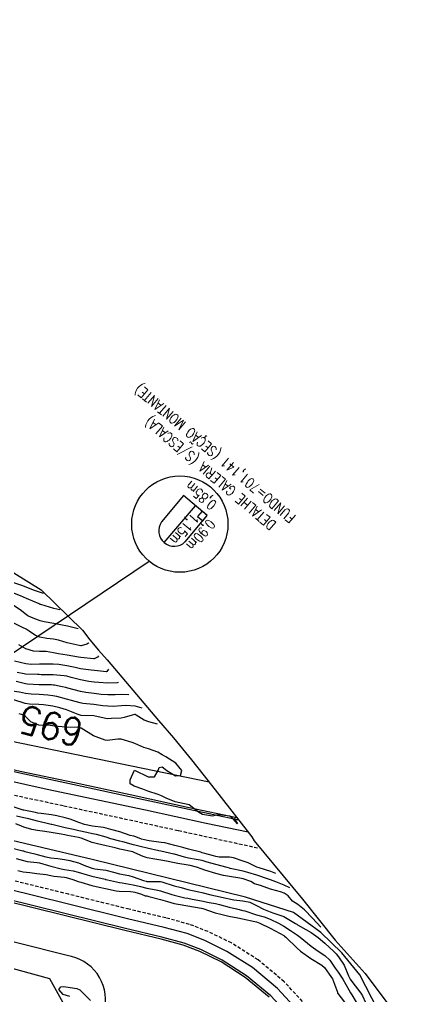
# Model space of a CAD drawing. Header units: metres. Extents: x 292545 to 299085, y 7450245 to 7463078.
# Drawn here: x 298116.3 to 298173.6, y 7452169.2 to 7452311.1 of the extents above; entities that cross this region are included whole.
import ezdxf
from ezdxf.enums import TextEntityAlignment as Align

# ---------------------------------------------------------------- set-up
doc = ezdxf.new("R2010")
doc.units = ezdxf.units.M
doc.linetypes.add('CONTINUO', pattern=[0])
doc.linetypes.add('DASHED', pattern=[0.75, 0.5, -0.25])
for name, color, linetype in [('Area', 45, 'Continuous'), ('Canteiro', 45, 'DASHED'), ('Ciclovia', 45, 'Continuous'), ('Cotas', 45, 'Continuous'), ('Curvas de Nivel 1m', 11, 'Continuous'), ('Curvas de Nivel 5m', 15, 'Continuous'), ('Edificações', 30, 'Continuous'), ('GALERIA', 45, 'Continuous'), ('Hidrografia', 140, 'Continuous'), ('TEXTO', 45, 'Continuous'), ('Vias Primárias', 230, 'Continuous')]:
    doc.layers.add(name, color=color, linetype=linetype)
doc.styles.add('ROMANS', font='romans', dxfattribs={"height": 0.2})
doc.styles.add('Style-STANDARD', font='STANDARD.shx')

# ---------------------------------------------------------------- blocks, each defined once
blk = doc.blocks.new('D1C63FD14E5D4E7E18D0EC')
at = {"layer": 'GALERIA', "color": 3, "linetype": 'CONTINUO'}
blk.add_polyline3d([(0.76, -2.59, 0), (3.99, 1.23, 0), (0.56, 4.14, 0), (-2.68, 0.32, 0)], dxfattribs=at)
at = {"layer": 'GALERIA', "color": 1, "linetype": 'CONTINUO'}
blk.add_polyline3d([(-2.27, -2.68, 0), (2.27, 2.68, 0)], dxfattribs=at)
at = {"layer": 'GALERIA', "color": 3, "linetype": 'CONTINUO'}
blk.add_polyline3d([(3.99, 1.23, 0), (3.23, 1.87, 0), (2.58, 1.11, 0), (3.34, 0.46, 0), (3.99, 1.23, 0)], close=True, dxfattribs=at)
at = {"layer": 'GALERIA', "color": 1, "linetype": 'CONTINUO'}
blk.add_circle((0, 0), 7, dxfattribs=at)
at = {"layer": 'GALERIA', "color": 3, "linetype": 'CONTINUO'}
blk.add_arc((-0.81, -0.96), 2.26, 145.5982, 313.829, dxfattribs=at)
at = {"layer": 'GALERIA', "color": 2, "style": 'ROMANS', "width": 0.8}
for s, rotation, p in [('FUNDO=701,141 (SEÇÃO MONTANTE)', 139.7136, (16.97, 1.19)), ('DETALHE GALERIA (S/ESCALA)', 139.7136, (14.12, 0.16)), ('0,85m', 139.7136, (5.5, 3.06)), ('1,15m', 229.7136, (1.81, 1.71)), ('0,90m', 229.7136, (4.15, 0.88))]:
    blk.add_text(s, height=1.5, rotation=rotation, dxfattribs=at).set_placement(p)

msp = doc.modelspace()

# ---------------------------------------------------------------- linework, layer by layer
at = {"layer": 'Area'}
msp.add_polyline3d([(298115.48, 7452230.75, 712.06), (298119.48, 7452228.25, 702.88), (298125.49, 7452222.42, 730.06), (298126.52, 7452220.97, 711.24), (298127.78, 7452219.47, 719.35), (298129.08, 7452218.09, 707.48), (298136.53, 7452209.27, 695.13), (298138.73, 7452206.73, 694.98), (298141.35, 7452203.53, 695.17), (298142.98, 7452201.45, 695.18), (298145.33, 7452198.52, 695.16), (298150.09, 7452192.36, 694.76), (298150.47, 7452191.77, 694.63), (298157.46, 7452183.29, 692.21), (298162.24, 7452177.36, 708.45), (298166.62, 7452172.51, 707.52), (298173.63, 7452163.12, 691.88)], dxfattribs=at)
at = {"layer": 'Canteiro'}
for points in [[(298017.33, 7452239.79), (298022.59, 7452236.17), (298027.81, 7452232.61), (298033.14, 7452228.93), (298038.32, 7452225.39), (298043.21, 7452222.03), (298048.66, 7452218.55), (298053.51, 7452215.8), (298059, 7452213.21), (298065.27, 7452210.78), (298071.41, 7452208.62), (298076.36, 7452207.01), (298083.94, 7452205.27), (298091.97, 7452203.56), (298100.03, 7452201.79), (298108.9, 7452199.89), (298114.84, 7452198.57), (298122.75, 7452196.89), (298130.82, 7452195.15), (298139.45, 7452193.28), (298150.92, 7452190.77)], [(298158.5, 7452167.34), (298154.83, 7452171.3), (298151.01, 7452174.47), (298147.14, 7452176.94), (298143.75, 7452178.59), (298141.05, 7452179.64), (298137.6, 7452180.58), (298132.27, 7452181.83), (298123.46, 7452184.02), (298114.62, 7452186.19)]]:
    msp.add_lwpolyline(points, dxfattribs=at)
at = {"layer": 'Ciclovia'}
for points, elevation in [([(298149.57, 7452193.03), (298143.47, 7452194.32), (298134.66, 7452196.23), (298120.31, 7452199.26), (298107.72, 7452202.05), (298093.3, 7452205.18), (298082.04, 7452207.65), (298073.39, 7452209.9), (298063.55, 7452213.57), (298055.39, 7452216.95), (298050.77, 7452219.34), (298042.49, 7452224.67), (298034.52, 7452230.04), (298026.54, 7452235.51), (298020.7, 7452239.64), (298012.67, 7452245.09), (297998.08, 7452255.19), (297982.78, 7452265.89), (297959.91, 7452281.58), (297943.62, 7452292.51), (297936.44, 7452295.23), (297919.08, 7452307.28)], 694.8), ([(298148.2, 7452194.8), (298140.95, 7452196.33), (298132.33, 7452198.2), (298124.25, 7452199.94), (298116.34, 7452201.63), (298110.4, 7452202.95), (298101.54, 7452204.85), (298093.47, 7452206.61), (298085.44, 7452208.32), (298077.83, 7452210.08), (298072.84, 7452211.69), (298066.69, 7452213.86), (298060.4, 7452216.3), (298054.86, 7452218.91), (298049.98, 7452221.68), (298044.51, 7452225.17), (298039.61, 7452228.54), (298034.43, 7452232.08), (298029.1, 7452235.76), (298023.88, 7452239.31), (298018.62, 7452242.94)], 694.92)]:
    msp.add_lwpolyline(points, dxfattribs=dict(at, elevation=elevation))
for points in [[(298157.4, 7452166.48), (298153.84, 7452170.32), (298150.19, 7452173.35), (298146.48, 7452175.71), (298143.25, 7452177.29), (298140.69, 7452178.29), (298137.36, 7452179.2), (298132.04, 7452180.44), (298123.23, 7452182.63), (298114.39, 7452184.8)], [(298156.31, 7452165.53), (298152.85, 7452169.27), (298149.34, 7452172.18), (298145.78, 7452174.45), (298142.67, 7452175.97), (298140.24, 7452176.92), (298137, 7452177.8), (298131.71, 7452179.04), (298122.88, 7452181.23), (298114.05, 7452183.41)]]:
    msp.add_lwpolyline(points, dxfattribs=at)
at = {"layer": 'Curvas de Nivel 1m', "flags": 128}
for points, elevation in [([(298122.15, 7452225.34), (298121.31, 7452225.57), (298119.41, 7452226.12), (298119.31, 7452226.15), (298119.26, 7452226.17), (298119.17, 7452226.22), (298117.32, 7452227.01), (298116.44, 7452227.37), (298115.34, 7452227.82)], 704), ([(298124.82, 7452222.6), (298123.27, 7452222.97), (298122.28, 7452223.18), (298121.28, 7452223.36), (298119.88, 7452223.62), (298119.29, 7452223.77), (298118.03, 7452224.24), (298117.53, 7452224.48), (298117.3, 7452224.64), (298116.4, 7452225.35), (298115.31, 7452226.07)], 703), ([(298126.41, 7452220.57), (298126.34, 7452220.49), (298126.12, 7452220.38), (298125.27, 7452220.12), (298125.24, 7452220.12), (298125, 7452220.15), (298123.25, 7452220.57), (298122, 7452220.94), (298121.25, 7452221.08), (298120.26, 7452221.2), (298119.25, 7452221.38), (298118.64, 7452221.61), (298117.69, 7452222.24), (298117.27, 7452222.52), (298116.75, 7452222.78), (298115.28, 7452223.49)], 702), ([(298127.82, 7452218.65), (298127.66, 7452218.46), (298127.17, 7452218.24), (298127.12, 7452218.24), (298125.23, 7452218.43), (298124.89, 7452218.49), (298123.23, 7452218.77), (298122, 7452218.96), (298121.23, 7452219.1), (298120.17, 7452219.28), (298119.23, 7452219.31), (298118.36, 7452219.36), (298117.24, 7452219.69), (298116.87, 7452219.88), (298116.2, 7452220.26)], 701), ([(298130.64, 7452214.81), (298130.53, 7452214.74), (298129.18, 7452214.68), (298127.84, 7452214.78), (298127.18, 7452214.85), (298126.37, 7452214.95), (298125.18, 7452215.16), (298123.84, 7452215.51), (298123.19, 7452215.69), (298122.78, 7452215.77), (298121.19, 7452215.9), (298119.47, 7452215.93), (298119.19, 7452215.94), (298118.91, 7452215.95), (298117.19, 7452216.02), (298116.98, 7452216.04), (298115.98, 7452216.26)], 699), ([(298132.21, 7452213.02), (298131.16, 7452213.03), (298130.24, 7452213.01), (298129.16, 7452213), (298128.21, 7452213.06), (298127.16, 7452213.19), (298125.96, 7452213.34), (298125.16, 7452213.49), (298123.35, 7452213.98), (298123.17, 7452214.04), (298123.07, 7452214.06), (298122.5, 7452214.18), (298121.38, 7452214.4), (298121.18, 7452214.42), (298120.95, 7452214.43), (298119.18, 7452214.46), (298117.48, 7452214.55), (298117.18, 7452214.6), (298115.83, 7452214.92)], 698), ([(298134.13, 7452211.05), (298133.14, 7452211.36), (298131.75, 7452211.46), (298131.14, 7452211.42), (298129.91, 7452211.32), (298129.14, 7452211.33), (298128.45, 7452211.42), (298127.14, 7452211.6), (298125.53, 7452211.76), (298125.14, 7452211.82), (298123.85, 7452212.16), (298123.15, 7452212.37), (298121.74, 7452212.77), (298121.16, 7452212.87), (298120.44, 7452212.93), (298119.16, 7452213.03), (298118.01, 7452213.08), (298117.16, 7452213.18), (298116.31, 7452213.4), (298115.17, 7452213.54)], 697), ([(298136.38, 7452208.74), (298135.11, 7452209.1), (298134.42, 7452209.34), (298133.29, 7452210.06), (298133.12, 7452210.14), (298133.04, 7452210.15), (298132.71, 7452210.06), (298131.51, 7452209.69), (298131.12, 7452209.62), (298129.68, 7452209.54), (298129.12, 7452209.53), (298128.62, 7452209.61), (298127.12, 7452209.94), (298125.26, 7452210.01), (298125.12, 7452210.04), (298124.85, 7452210.15), (298123.13, 7452210.84), (298122.19, 7452211.13), (298121.14, 7452211.35), (298119.82, 7452211.54), (298119.14, 7452211.58), (298117.77, 7452211.62), (298117.15, 7452211.73), (298115.5, 7452212.27)], 696), ([(298153.62, 7452187.04), (298152.86, 7452187.32), (298151.17, 7452187.84), (298150.86, 7452187.96), (298149.59, 7452188.58), (298148.87, 7452188.83), (298147.43, 7452189.33), (298146.88, 7452189.43), (298145.37, 7452189.41), (298144.88, 7452189.49), (298144.54, 7452189.58), (298143.27, 7452189.93), (298142.88, 7452190.06), (298142.71, 7452190.11), (298140.89, 7452190.58), (298140.07, 7452190.8), (298138.9, 7452191.12), (298137.44, 7452191.47), (298136.91, 7452191.56), (298135.15, 7452191.79), (298134.91, 7452191.83), (298134.06, 7452192.04), (298133.21, 7452192.35), (298132.92, 7452192.44), (298132.4, 7452192.58), (298130.92, 7452193.08), (298129.57, 7452193.45), (298128.93, 7452193.62), (298128.53, 7452193.71), (298126.93, 7452193.91), (298125.78, 7452194.14), (298124.94, 7452194.45), (298123.7, 7452194.93), (298122.94, 7452195.12), (298121.73, 7452195.41), (298120.95, 7452195.57), (298119.44, 7452195.73), (298118.95, 7452195.81), (298118.61, 7452195.89), (298116.95, 7452196.22), (298116.83, 7452196.25), (298114.97, 7452196.87)], 694), ([(298155.66, 7452184.95), (298154.83, 7452185.32), (298153.62, 7452185.81), (298152.84, 7452186.11), (298152.41, 7452186.26), (298150.85, 7452186.77), (298149.52, 7452187.2), (298148.86, 7452187.37), (298146.97, 7452187.78), (298146.86, 7452187.81), (298146.52, 7452187.89), (298144.87, 7452188.34), (298143.63, 7452188.69), (298142.87, 7452188.9), (298142.01, 7452189.09), (298140.88, 7452189.28), (298140.31, 7452189.4), (298138.88, 7452189.82), (298138.75, 7452189.86), (298138.14, 7452190), (298136.89, 7452190.28), (298136.56, 7452190.34), (298134.89, 7452190.7), (298134.04, 7452190.9), (298132.9, 7452191.19), (298131.36, 7452191.62), (298130.91, 7452191.74), (298129.59, 7452192.09), (298128.91, 7452192.29), (298127.49, 7452192.69), (298126.92, 7452192.8), (298126.09, 7452192.97), (298124.92, 7452193.25), (298124.17, 7452193.41), (298122.93, 7452193.67), (298120.99, 7452194.14), (298120.93, 7452194.16), (298120.71, 7452194.2), (298118.94, 7452194.63), (298117.66, 7452194.96), (298116.94, 7452195.13), (298115.85, 7452195.36)], 693), ([(298160.13, 7452179.23), (298158.93, 7452180.52), (298157.79, 7452181.75), (298156.8, 7452182.54), (298156.05, 7452183.02), (298155.38, 7452183.79), (298154.82, 7452184.17), (298154.26, 7452184.36), (298152.82, 7452184.78), (298151.36, 7452185.3), (298150.83, 7452185.43), (298150.51, 7452185.52), (298149.94, 7452185.85), (298148.84, 7452186.25), (298148.36, 7452186.35), (298146.84, 7452186.6), (298145.99, 7452186.76), (298144.85, 7452187.03), (298143.27, 7452187.52), (298142.86, 7452187.66), (298142.05, 7452187.95), (298141.12, 7452188.21), (298140.87, 7452188.26), (298139.36, 7452188.47), (298138.87, 7452188.57), (298137.71, 7452188.84), (298136.87, 7452188.99), (298135.98, 7452189.12), (298134.88, 7452189.32), (298134.31, 7452189.48), (298133.1, 7452190.06), (298132.88, 7452190.13), (298132.79, 7452190.16), (298130.89, 7452190.59), (298130.23, 7452190.75), (298128.9, 7452191.06), (298127.66, 7452191.36), (298126.9, 7452191.56), (298125.27, 7452192.15), (298124.91, 7452192.25), (298123.3, 7452192.56), (298122.92, 7452192.63), (298122.36, 7452192.75), (298120.92, 7452192.99), (298119.99, 7452193.14), (298118.92, 7452193.28), (298118.11, 7452193.42), (298116.93, 7452193.78), (298116.59, 7452193.91), (298115.76, 7452194.26)], 692), ([(298114.89, 7452190.79), (298116.8, 7452190.33), (298116.88, 7452190.31), (298117.09, 7452190.25), (298118.52, 7452189.87), (298118.88, 7452189.78), (298120.12, 7452189.45), (298120.87, 7452189.31), (298121.89, 7452189.2), (298122.87, 7452189.06), (298123.62, 7452188.92), (298124.87, 7452188.57), (298125.91, 7452188.14), (298126.86, 7452187.79), (298127.28, 7452187.7), (298128.86, 7452187.5), (298129.99, 7452187.23), (298130.85, 7452187), (298132.19, 7452186.72), (298132.84, 7452186.57), (298134.34, 7452186.04), (298134.72, 7452185.92), (298134.83, 7452185.89), (298134.99, 7452185.87), (298136.83, 7452185.85), (298137.03, 7452185.81), (298138.83, 7452185.26), (298139.84, 7452184.99), (298140.82, 7452184.73), (298142.38, 7452184.39), (298142.82, 7452184.29), (298144.16, 7452183.93), (298144.81, 7452183.78), (298146.38, 7452183.47), (298146.81, 7452183.36), (298147.47, 7452183.22), (298148.8, 7452183.07), (298149.83, 7452182.88), (298150.8, 7452182.37), (298151.79, 7452181.83), (298152.79, 7452181.46), (298153.3, 7452181.29), (298154.78, 7452180.76), (298156.46, 7452179.77), (298156.64, 7452179.65), (298156.76, 7452179.58), (298157.21, 7452179.31), (298158.75, 7452178.48), (298159.78, 7452177.74), (298160.73, 7452176.93), (298162.05, 7452175.71), (298162.36, 7452175.36), (298162.71, 7452174.93), (298163.56, 7452173.69), (298164.19, 7452172.17), (298164.44, 7452171.68), (298164.67, 7452171.34), (298165.99, 7452169.66), (298166.23, 7452169.24), (298166.63, 7452168.3)], 692), ([(298115.84, 7452189.23), (298116.87, 7452188.9), (298117.41, 7452188.78), (298118.87, 7452188.64), (298119.22, 7452188.57), (298120.5, 7452188.2), (298120.86, 7452188.1), (298122.39, 7452187.71), (298122.86, 7452187.63), (298124.11, 7452187.41), (298124.85, 7452187.23), (298126.14, 7452186.85), (298126.85, 7452186.65), (298128.76, 7452186.19), (298128.84, 7452186.17), (298128.9, 7452186.16), (298129.12, 7452186.11), (298130.84, 7452185.73), (298131.25, 7452185.66), (298132.83, 7452185.37), (298133.9, 7452185.12), (298134.82, 7452184.91), (298136.18, 7452184.66), (298136.82, 7452184.52), (298138.45, 7452183.99), (298138.81, 7452183.87), (298140.35, 7452183.51), (298140.81, 7452183.43), (298141.44, 7452183.32), (298142.8, 7452183.05), (298143.89, 7452182.84), (298144.8, 7452182.66), (298145.41, 7452182.53), (298146.8, 7452182.16), (298147.89, 7452181.88), (298148.79, 7452181.67), (298149.07, 7452181.59), (298150.78, 7452181.04), (298151.89, 7452180.72), (298152.77, 7452180.41), (298154.01, 7452179.81), (298154.76, 7452179.37), (298155.73, 7452178.77), (298156.75, 7452178.08), (298157.15, 7452177.77), (298158.72, 7452176.49), (298159.77, 7452175.74), (298160.71, 7452175.12), (298161.44, 7452174.45), (298161.95, 7452173.71), (298162.24, 7452173.26), (298162.68, 7452172.7), (298163.35, 7452171.69), (298164.23, 7452170.11), (298164.45, 7452169.68), (298164.64, 7452169.38), (298165.3, 7452168.34)], 693), ([(298116.06, 7452187.46), (298116.85, 7452187.26), (298117.79, 7452187.17), (298118.85, 7452187.05), (298120.17, 7452186.89), (298120.85, 7452186.72), (298121.28, 7452186.63), (298122.85, 7452186.48), (298123.11, 7452186.44), (298124.07, 7452186.16), (298124.84, 7452185.89), (298125.23, 7452185.76), (298126.83, 7452185.28), (298127.9, 7452185.05), (298128.82, 7452184.87), (298130.39, 7452184.52), (298130.82, 7452184.47), (298132.45, 7452184.43), (298132.82, 7452184.39), (298133.08, 7452184.32), (298134.05, 7452184.04), (298134.59, 7452183.81), (298134.81, 7452183.77), (298135.13, 7452183.71), (298136.81, 7452183.24), (298137.83, 7452182.97), (298138.8, 7452182.69), (298139.38, 7452182.56), (298140.8, 7452182.34), (298142.74, 7452181.99), (298142.79, 7452181.98), (298142.96, 7452181.94), (298144.78, 7452181.32), (298145.58, 7452181.11), (298146.78, 7452180.82), (298148.07, 7452180.58), (298148.77, 7452180.45), (298150.53, 7452180.08), (298150.77, 7452180.02), (298151.27, 7452179.83), (298152.76, 7452179.1), (298154.22, 7452178.33), (298154.75, 7452178.02), (298154.88, 7452177.93), (298155.05, 7452177.8), (298156.72, 7452176.2), (298157.21, 7452175.76), (298158.7, 7452174.67), (298160.28, 7452173.73), (298160.69, 7452173.36), (298161.38, 7452172.42), (298161.83, 7452171.71), (298162.55, 7452169.8), (298162.57, 7452169.7), (298162.59, 7452169.65), (298162.64, 7452169.58), (298164.06, 7452167.69)], 694)]:
    msp.add_lwpolyline(points, dxfattribs=dict(at, elevation=elevation))
at = {"layer": 'Curvas de Nivel 5m', "flags": 128}
for points, elevation in [([(298119.82, 7452227.73), (298119.34, 7452227.87), (298118.34, 7452228.23), (298116.77, 7452228.82), (298115.35, 7452229.34)], 705), ([(298129.23, 7452216.73), (298129.02, 7452216.37), (298128.96, 7452216.34), (298127.2, 7452216.53), (298126.75, 7452216.58), (298125.2, 7452216.79), (298124.4, 7452216.96), (298123.21, 7452217.22), (298122.01, 7452217.39), (298121.21, 7452217.44), (298119.95, 7452217.47), (298119.21, 7452217.46), (298118.02, 7452217.43), (298117.21, 7452217.5), (298115.6, 7452217.88)], 700), ([(298147.55, 7452195.07), (298148.03, 7452194.23), (298147.39, 7452194.99), (298146.95, 7452195.36), (298145.31, 7452195.55), (298144.95, 7452195.49), (298144.38, 7452195.35), (298142.95, 7452195.6), (298142.35, 7452195.95), (298140.97, 7452196.99), (298139.64, 7452197.31), (298138.97, 7452197.44), (298137.63, 7452198), (298136.99, 7452198.32), (298136.5, 7452198.5), (298134.99, 7452199), (298134.23, 7452199.27), (298133, 7452199.73), (298132.41, 7452200.07), (298132.43, 7452200.65), (298133.03, 7452202.06), (298135.02, 7452201.06), (298135.95, 7452201.09), (298136.49, 7452202.02), (298136.63, 7452202.42), (298137.04, 7452202.54), (298137.75, 7452202), (298139.02, 7452201.25), (298139.72, 7452201.28), (298139.94, 7452201.98), (298139.04, 7452203.05), (298137.61, 7452204), (298137.24, 7452204.19), (298137.06, 7452204.3), (298136.41, 7452204.67), (298135.06, 7452205.14), (298134.4, 7452205.37), (298133.07, 7452205.92), (298132.72, 7452206.06), (298131.08, 7452206.54), (298130.59, 7452206.57), (298129.08, 7452206.37), (298128.79, 7452206.39), (298127.09, 7452207.06), (298125.28, 7452208.15), (298125.1, 7452208.22), (298125.02, 7452208.23), (298123.1, 7452208.28), (298121.34, 7452208.43), (298121.11, 7452208.49), (298120.77, 7452208.54), (298119.11, 7452208.57), (298117.97, 7452209.09), (298117.12, 7452209.9), (298116.93, 7452210.06), (298116.26, 7452210.26)], 695), ([(298123.63, 7452169.16), (298122.64, 7452169.44), (298122.05, 7452170.19), (298122.3, 7452170.54), (298122.66, 7452170.6), (298123.07, 7452170.58), (298124.65, 7452170.33), (298125.08, 7452170.15), (298126.63, 7452168.57)], 695)]:
    msp.add_lwpolyline(points, dxfattribs=dict(at, elevation=elevation))
at = {"layer": 'Edificações'}
msp.add_lwpolyline([(298113.79, 7452173.64), (298120.69, 7452171.75), (298125.04, 7452163.92)], dxfattribs=at)
at = {"layer": 'Hidrografia'}
msp.add_lwpolyline([(298168.44, 7452167.23), (298165.81, 7452172.32), (298163.22, 7452175.48), (298160.16, 7452178.48), (298156.19, 7452181.37), (298149.18, 7452183.58), (298126.86, 7452189.07), (298100.8, 7452195.24), (298082.05, 7452200.27), (298068.26, 7452203.77), (298048.83, 7452211.47), (298041.73, 7452215.36), (298019.86, 7452230.38), (297996.86, 7452245.98), (297992.34, 7452248.79), (297984.38, 7452254.3), (297977.92, 7452258.81), (297969.93, 7452264.32), (297957.64, 7452272.59), (297947.71, 7452279.45), (297934.71, 7452286.21), (297920.9, 7452294.91), (297914.33, 7452299.84), (297897.03, 7452311.15)], dxfattribs=at)
at = {"layer": 'TEXTO', "linetype": 'CONTINUO'}
msp.add_polyline3d([(297958.52, 7452113.59, 0), (298135.17, 7452232.42, 0)], dxfattribs=at)
at = {"layer": 'Vias Primárias', "elevation": 695.17}
msp.add_lwpolyline([(298143.9, 7452200.3), (298114.94, 7452206.29), (298085.58, 7452212.67, -0.031665), (298071.17, 7452216.77, -0.036431), (298051.97, 7452225.2, -0.047998), (298045.77, 7452229.28), (298033.5, 7452237.97), (298018.89, 7452247.85), (298015.89, 7452249.95)], format="xyb", dxfattribs=at)
at = {"layer": 'Vias Primárias'}
for points in [[(298018.79, 7452243.19), (298024.05, 7452239.56), (298029.27, 7452236.01), (298034.6, 7452232.33), (298039.78, 7452228.79), (298044.68, 7452225.42), (298050.14, 7452221.94), (298055, 7452219.18), (298060.52, 7452216.58), (298066.8, 7452214.14), (298072.94, 7452211.98), (298077.91, 7452210.36), (298085.5, 7452208.62), (298093.54, 7452206.91), (298101.6, 7452205.14), (298110.46, 7452203.24), (298116.4, 7452201.92), (298124.31, 7452200.24), (298132.39, 7452198.5), (298141.01, 7452196.62), (298147.92, 7452195.17)], [(298152.64, 7452169.05), (298149.16, 7452171.94), (298145.63, 7452174.19), (298142.55, 7452175.69), (298140.14, 7452176.63), (298136.93, 7452177.51), (298131.64, 7452178.75), (298122.81, 7452180.94), (298113.98, 7452183.11), (298107.41, 7452184.71), (298099.98, 7452186.58), (298092.47, 7452188.44), (298084.43, 7452190.44), (298075.16, 7452192.68), (298065.8, 7452195.08), (298059.71, 7452196.69), (298056.15, 7452197.86), (298049.3, 7452200.75), (298043.34, 7452204.13), (298037.32, 7452207.96), (298032.36, 7452211.18), (298027.42, 7452214.36), (298023.73, 7452216.73), (298019.46, 7452219.56)]]:
    msp.add_lwpolyline(points, dxfattribs=at)
msp.add_lwpolyline([(298128.75, 7452167.53, 0.423181), (298123.22, 7452175.1), (298094.89, 7452182.25), (298082.15, 7452185.22, 0.105319), (298074.63, 7452184.41), (298060.87, 7452177.37), (298047.4, 7452169.86), (298035.65, 7452163.37)], format="xyb", dxfattribs=at)

# ---------------------------------------------------------------- block references
at = {"layer": 'GALERIA'}
msp.add_blockref('D1C63FD14E5D4E7E18D0EC', (298139.63, 7452237.81), dxfattribs=at)

# ---------------------------------------------------------------- texts
at = {"layer": 'Cotas', "style": 'Style-STANDARD'}
msp.add_text('695', height=4, rotation=165.4497, dxfattribs=at).set_placement((298120.88, 7452208.49, 695), align=Align.MIDDLE_CENTER)

doc.saveas('drawing.dxf')
